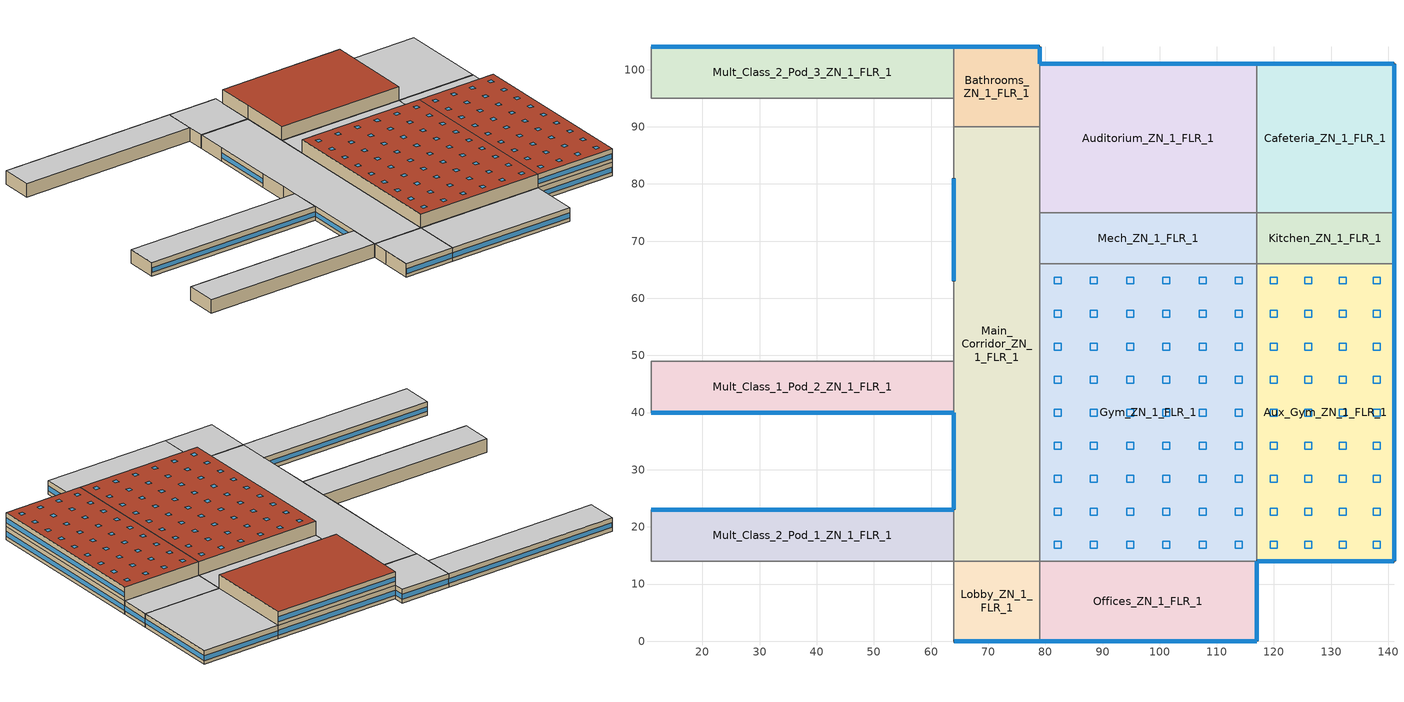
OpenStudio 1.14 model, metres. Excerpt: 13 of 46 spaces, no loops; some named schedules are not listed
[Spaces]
Kitchen_ZN_1_FLR_1
 floor ground: 141,75 141,66 117,66 117,75 z0
 wall outside: 141,66 141,75 z0:4
 wall to Cafeteria_ZN_1_FLR_1: 141,75 117,75 z0:4
 wall to Aux_Gym_ZN_1_FLR_1: 117,66 141,66 z0:4
 wall to Mech_ZN_1_FLR_1: 117,75 117,66 z0:4
 window: 141,66.05 141,74.95 z1.1:2.52
 ceiling to LIBRARY_MEDIA_CENTER_ZN_1_FLR_2: 141,66 141,75 117,75 117,66 z4
Gym_ZN_1_FLR_1
 floor ground: 117,66 117,14 79,14 79,66 z0
 wall to Aux_Gym_ZN_1_FLR_1: 117,14 117,66 z4:8; 117,14 117,66 z0:4
 wall to Main_Corridor_ZN_1_FLR_1: 79,66 79,14 z0:4
 wall to Offices_ZN_1_FLR_1: 79,14 117,14 z0:4
 wall to Offices_ZN_1_FLR_2: 79,14 117,14 z4:8
 wall to Mech_ZN_1_FLR_2: 117,66 79,66 z4:8
 wall to Mech_ZN_1_FLR_1: 117,66 79,66 z0:4
 wall to Main_Corridor_ZN_1_FLR_2: 79,66 79,14 z4:8
 roof outside: 117,14 117,66 79,66 79,14 z8
 skylight: 89.11,56.72 89.11,57.94 87.89,57.94 87.89,56.72 z8; 114.44,39.39 114.44,40.61 113.22,40.61 113.22,39.39 z8; 82.78,56.72 82.78,57.94 81.56,57.94 81.56,56.72 z8; 95.44,33.61 95.44,34.83 94.22,34.83 94.22,33.61 z8; 114.44,45.17 114.44,46.39 113.22,46.39 113.22,45.17 z8; 89.11,33.61 89.11,34.83 87.89,34.83 87.89,33.61 z8; 89.11,50.95 89.11,52.17 87.89,52.17 87.89,50.95 z8; 108.11,33.61 108.11,34.83 106.89,34.83 106.89,33.61 z8; 101.78,62.5 101.78,63.72 100.56,63.72 100.56,62.5 z8; 108.11,56.72 108.11,57.94 106.89,57.94 106.89,56.72 z8; 114.44,22.06 114.44,23.28 113.22,23.28 113.22,22.06 z8; 82.78,62.5 82.78,63.72 81.56,63.72 81.56,62.5 z8; 101.78,39.39 101.78,40.61 100.56,40.61 100.56,39.39 z8; 82.78,50.95 82.78,52.17 81.56,52.17 81.56,50.95 z8; 95.44,27.83 95.44,29.05 94.22,29.05 94.22,27.83 z8; 114.44,16.28 114.44,17.5 113.22,17.5 113.22,16.28 z8; 114.44,27.83 114.44,29.05 113.22,29.05 113.22,27.83 z8; 108.11,22.06 108.11,23.28 106.89,23.28 106.89,22.06 z8; 101.78,22.06 101.78,23.28 100.56,23.28 100.56,22.06 z8; 108.11,39.39 108.11,40.61 106.89,40.61 106.89,39.39 z8; 89.11,62.5 89.11,63.72 87.89,63.72 87.89,62.5 z8; 101.78,33.61 101.78,34.83 100.56,34.83 100.56,33.61 z8; 89.11,16.28 89.11,17.5 87.89,17.5 87.89,16.28 z8; 82.78,45.17 82.78,46.39 81.56,46.39 81.56,45.17 z8; 82.78,33.61 82.78,34.83 81.56,34.83 81.56,33.61 z8; 95.44,50.95 95.44,52.17 94.22,52.17 94.22,50.95 z8; 95.44,22.06 95.44,23.28 94.22,23.28 94.22,22.06 z8; 114.44,33.61 114.44,34.83 113.22,34.83 113.22,33.61 z8; 108.11,16.28 108.11,17.5 106.89,17.5 106.89,16.28 z8; 101.78,45.17 101.78,46.39 100.56,46.39 100.56,45.17 z8; 101.78,56.72 101.78,57.94 100.56,57.94 100.56,56.72 z8; 89.11,27.83 89.11,29.05 87.89,29.05 87.89,27.83 z8; 95.44,56.72 95.44,57.94 94.22,57.94 94.22,56.72 z8; 89.11,22.06 89.11,23.28 87.89,23.28 87.89,22.06 z8; 101.78,16.28 101.78,17.5 100.56,17.5 100.56,16.28 z8; 108.11,27.83 108.11,29.05 106.89,29.05 106.89,27.83 z8; 82.78,16.28 82.78,17.5 81.56,17.5 81.56,16.28 z8; 89.11,45.17 89.11,46.39 87.89,46.39 87.89,45.17 z8; 101.78,50.95 101.78,52.17 100.56,52.17 100.56,50.95 z8; 89.11,39.39 89.11,40.61 87.89,40.61 87.89,39.39 z8; 95.44,16.28 95.44,17.5 94.22,17.5 94.22,16.28 z8; 114.44,50.95 114.44,52.17 113.22,52.17 113.22,50.95 z8; 95.44,39.39 95.44,40.61 94.22,40.61 94.22,39.39 z8; 82.78,39.39 82.78,40.61 81.56,40.61 81.56,39.39 z8; 101.78,27.83 101.78,29.05 100.56,29.05 100.56,27.83 z8; 82.78,22.06 82.78,23.28 81.56,23.28 81.56,22.06 z8; 108.11,50.95 108.11,52.17 106.89,52.17 106.89,50.95 z8; 108.11,62.5 108.11,63.72 106.89,63.72 106.89,62.5 z8; 95.44,62.5 95.44,63.72 94.22,63.72 94.22,62.5 z8; 108.11,45.17 108.11,46.39 106.89,46.39 106.89,45.17 z8; 82.78,27.83 82.78,29.05 81.56,29.05 81.56,27.83 z8; 95.44,45.17 95.44,46.39 94.22,46.39 94.22,45.17 z8; 114.44,56.72 114.44,57.94 113.22,57.94 113.22,56.72 z8; 114.44,62.5 114.44,63.72 113.22,63.72 113.22,62.5 z8
Offices_ZN_1_FLR_1
 floor ground: 117,14 117,0 79,0 79,14 z0
 wall outside: 79,0 117,0 117,14 z0:4
 wall to Lobby_ZN_1_FLR_1: 79,14 79,0 z0:4
 window: 79.05,0 116.95,0 z1.1:2.5; 117,0.05 117,13.95 z1.1:2.51
 ceiling to Offices_ZN_1_FLR_2: 117,0 117,14 79,14 79,0 z4
Auditorium_ZN_1_FLR_1
 floor ground: 117,101 117,75 79,75 79,101 z0
 wall outside: 117,101 79,101 z4:8; 117,101 79,101 z0:4
 wall to LIBRARY_MEDIA_CENTER_ZN_1_FLR_2: 117,75 117,101 z4:8
 wall to Main_Corridor_ZN_1_FLR_1: 79,90 79,75 z0:4
 wall to Cafeteria_ZN_1_FLR_1: 117,75 117,101 z0:4
 wall to Bathrooms_ZN_1_FLR_2: 79,101 79,90 z4:8
 wall to Bathrooms_ZN_1_FLR_1: 79,101 79,90 z0:4
 wall to Main_Corridor_ZN_1_FLR_2: 79,90 79,75 z4:8
 wall to Mech_ZN_1_FLR_2: 79,75 117,75 z4:8
 wall to Mech_ZN_1_FLR_1: 79,75 117,75 z0:4
 window: 116.95,101 79.05,101 z5.1:6.5; 116.95,101 79.05,101 z1.1:2.5
 roof outside: 117,75 117,101 79,101 79,75 z8
Aux_Gym_ZN_1_FLR_1
 floor ground: 141,66 141,14 117,14 117,66 z0
 wall outside: 117,14 141,14 141,66 z0:4; 117,14 141,14 141,66 z4:8
 wall to LIBRARY_MEDIA_CENTER_ZN_1_FLR_2: 141,66 117,66 z4:8
 window: 117.05,14 140.95,14 z5.1:6.51; 141,14.05 141,65.95 z5.1:6.5; 141,14.05 141,65.95 z1.1:2.5; 117.05,14 140.95,14 z1.1:2.51
 roof outside: 141,14 141,66 117,66 117,14 z8
 skylight: 120.61,50.95 120.61,52.17 119.39,52.17 119.39,50.95 z8; 138.61,22.06 138.61,23.28 137.39,23.28 137.39,22.06 z8; 120.61,27.83 120.61,29.05 119.39,29.05 119.39,27.83 z8; 126.61,56.72 126.61,57.94 125.39,57.94 125.39,56.72 z8; 138.61,56.72 138.61,57.94 137.39,57.94 137.39,56.72 z8; 126.61,27.83 126.61,29.05 125.39,29.05 125.39,27.83 z8; 126.61,16.28 126.61,17.5 125.39,17.5 125.39,16.28 z8; 120.61,39.39 120.61,40.61 119.39,40.61 119.39,39.39 z8; 138.61,45.17 138.61,46.39 137.39,46.39 137.39,45.17 z8; 126.61,45.17 126.61,46.39 125.39,46.39 125.39,45.17 z8; 132.61,16.28 132.61,17.5 131.39,17.5 131.39,16.28 z8; 138.61,27.83 138.61,29.05 137.39,29.05 137.39,27.83 z8; 132.61,33.61 132.61,34.83 131.39,34.83 131.39,33.61 z8; 138.61,16.28 138.61,17.5 137.39,17.5 137.39,16.28 z8; 120.61,62.5 120.61,63.72 119.39,63.72 119.39,62.5 z8; 132.61,39.39 132.61,40.61 131.39,40.61 131.39,39.39 z8; 138.61,50.95 138.61,52.17 137.39,52.17 137.39,50.95 z8; 138.61,62.5 138.61,63.72 137.39,63.72 137.39,62.5 z8; 132.61,45.17 132.61,46.39 131.39,46.39 131.39,45.17 z8; 138.61,33.61 138.61,34.83 137.39,34.83 137.39,33.61 z8; 126.61,39.39 126.61,40.61 125.39,40.61 125.39,39.39 z8; 126.61,62.5 126.61,63.72 125.39,63.72 125.39,62.5 z8; 132.61,62.5 132.61,63.72 131.39,63.72 131.39,62.5 z8; 120.61,56.72 120.61,57.94 119.39,57.94 119.39,56.72 z8; 132.61,50.95 132.61,52.17 131.39,52.17 131.39,50.95 z8; 120.61,45.17 120.61,46.39 119.39,46.39 119.39,45.17 z8; 126.61,33.61 126.61,34.83 125.39,34.83 125.39,33.61 z8; 138.61,39.39 138.61,40.61 137.39,40.61 137.39,39.39 z8; 132.61,56.72 132.61,57.94 131.39,57.94 131.39,56.72 z8; 120.61,33.61 120.61,34.83 119.39,34.83 119.39,33.61 z8; 120.61,16.28 120.61,17.5 119.39,17.5 119.39,16.28 z8; 132.61,22.06 132.61,23.28 131.39,23.28 131.39,22.06 z8; 126.61,22.06 126.61,23.28 125.39,23.28 125.39,22.06 z8; 126.61,50.95 126.61,52.17 125.39,52.17 125.39,50.95 z8; 120.61,22.06 120.61,23.28 119.39,23.28 119.39,22.06 z8; 132.61,27.83 132.61,29.05 131.39,29.05 131.39,27.83 z8
Cafeteria_ZN_1_FLR_1
 floor ground: 141,101 141,75 117,75 117,101 z0
 wall outside: 141,75 141,101 117,101 z0:4
 window: 141,75.05 141,100.95 / 140.95,101 117.05,101 z1.1:2.51
 ceiling to LIBRARY_MEDIA_CENTER_ZN_1_FLR_2: 141,75 141,101 117,101 117,75 z4
Main_Corridor_ZN_1_FLR_1
 floor ground: 79,90 79,14 64,14 64,90 z0
 wall outside: 64,81 64,63 / 64,40 64,23 z0:4
 wall to Mult_Class_2_Pod_1_ZN_1_FLR_1: 64,23 64,14 z0:4
 wall to Mult_Class_2_Pod_2_ZN_1_FLR_1: 64,63 64,54 z0:4
 wall to Lobby_ZN_1_FLR_1: 64,14 79,14 z0:4
 wall to Mult_Class_1_Pod_3_ZN_1_FLR_1: 64,90 64,81 z0:4
 wall to Mech_ZN_1_FLR_1: 79,66 79,75 z0:4
 wall to Mult_Class_1_Pod_2_ZN_1_FLR_1: 64,49 64,40 z0:4
 wall to Corridor_Pod_2_ZN_1_FLR_1: 64,54 64,49 z0:4
 wall to Bathrooms_ZN_1_FLR_1: 79,90 64,90 z0:4
 window: 64,80.95 64,63.05 / 64,39.95 64,23.05 z1.1:2.51
 ceiling to Main_Corridor_ZN_1_FLR_2: 79,14 79,90 64,90 64,14 z4
Bathrooms_ZN_1_FLR_1
 floor ground: 79,104 79,90 64,90 64,104 z0
 wall outside: 79,101 79,104 64,104 z0:4
 wall to Corridor_Pod_3_ZN_1_FLR_1: 64,95 64,90 z0:4
 wall to Mult_Class_2_Pod_3_ZN_1_FLR_1: 64,104 64,95 z0:4
 window: 78.95,104 64.05,104 z1.1:2.51; 79,101.05 79,103.95 z1.1:2.55
 ceiling to Bathrooms_ZN_1_FLR_2: 79,90 79,104 64,104 64,90 z4
Mult_Class_2_Pod_1_ZN_1_FLR_1
 floor ground: 64,23 64,14 11,14 11,23 z0
 wall outside: 64,23 11,23 z0:4
 wall to Corner_Class_2_Pod_1_ZN_1_FLR_1: 11,23 11,14 z0:4
 wall to Corridor_Pod_1_ZN_1_FLR_1: 11,14 64,14 z0:4
 window: 63.95,23 11.05,23 z1.1:2.5
 ceiling to Mult_Class_2_Pod_1_ZN_1_FLR_2: 64,14 64,23 11,23 11,14 z4
Lobby_ZN_1_FLR_1
 floor ground: 79,14 79,0 64,0 64,14 z0
 wall outside: 64,0 79,0 z0:4
 wall to Corridor_Pod_1_ZN_1_FLR_1: 64,14 64,9 z0:4
 wall to Mult_Class_1_Pod_1_ZN_1_FLR_1: 64,9 64,0 z0:4
 window: 64.05,0 78.95,0 z1.1:2.51
 ceiling to Lobby_ZN_1_FLR_2: 79,0 79,14 64,14 64,0 z4
Mult_Class_2_Pod_3_ZN_1_FLR_1
 floor ground: 64,104 64,95 11,95 11,104 z0
 wall outside: 64,104 11,104 z0:4
 wall to Corner_Class_2_Pod_3_ZN_1_FLR_1: 11,104 11,95 z0:4
 wall to Corridor_Pod_3_ZN_1_FLR_1: 11,95 64,95 z0:4
 window: 63.95,104 11.05,104 z1.1:2.5
 ceiling to Mult_Class_2_Pod_3_ZN_1_FLR_2: 64,95 64,104 11,104 11,95 z4
Mech_ZN_1_FLR_1
 floor ground: 117,75 117,66 79,66 79,75 z0
 ceiling to Mech_ZN_1_FLR_2: 117,66 117,75 79,75 79,66 z4
Mult_Class_1_Pod_2_ZN_1_FLR_1
 floor ground: 64,49 64,40 11,40 11,49 z0
 wall outside: 11,40 64,40 z0:4
 wall to Corner_Class_1_Pod_2_ZN_1_FLR_1: 11,49 11,40 z0:4
 wall to Corridor_Pod_2_ZN_1_FLR_1: 64,49 11,49 z0:4
 window: 11.05,40 63.95,40 z1.1:2.5
 ceiling to Mult_Class_1_Pod_2_ZN_1_FLR_2: 64,40 64,49 11,49 11,40 z4
[Site]
Memphis International Ap_TN_USA: Latitude {deg}=35.07; Longitude {deg}=-89.98; Time Zone {hr}=-6; Elevation {m}=81; Terrain=City
[Building]
90.1-2013-SecondarySchool-ASHRAE 169-3A created: 2018-06-08 21:30:54 -0700: North Axis {deg}=0; Default Construction Set=90.1-2013 - SecSchl - ASHRAE 169-3A; Standards Building Type=SecondarySchool
[ClimateZones]
Climate Zone Institution Name 1=ASHRAE; Climate Zone Document Name 1=ANSI/ASHRAE Standard 169; Climate Zone Document Year 1=2006; Climate Zone Value 1=3A; Climate Zone Institution Name 2=CEC; Climate Zone Document Name 2=California Climate Zone Descriptions; Climate Zone Document Year 2=1995
[Site:GroundTemperature:BuildingSurface]
20.73, 20.71, 20.75, 20.82, 20.89, 23.14, 23.48, 23.56, 23.56, 21.26, 20.95, 20.81
[Site:WaterMainsTemperature]
Calculation Method=Correlation; Annual Average Outdoor Air Temperature {C}=16.975; Maximum Difference In Monthly Average Outdoor Air Temperatures {deltaC}=24.2
[SizingPeriod:DesignDay] Barometric Pressure {Pa}=100356; Sky Clearness=0; Rain Indicator=0; Snow Indicator=0; Day of Month=21; Daylight Saving Time Indicator=0; Humidity Indicating Type=Wetbulb; Dry-Bulb Temperature Range Modifier Type=DefaultMultipliers
Name | Maximum Dry-Bulb Temperature {C} | Daily Dry-Bulb Temperature Range {deltaC} | Humidity Indicating Conditions at Maximum Dry-Bulb | Wind Speed {m/s} | Wind Direction {deg} | Month | Day Type | Solar Model Indicator | ASHRAE Taub | ASHRAE Taud
Memphis International Ap Ann Clg .4% Condns DB=>MWB | 35.6 | 9.2 | 25.2 | 3.8 | 240 | 7 | SummerDesignDay | ASHRAETau | 0.512 | 1.892
Memphis International Ap Ann Htg 99.6% Condns DB | -8.3 | 0 | -8.3 | 4.1 | 0 | 1 | WinterDesignDay | ASHRAEClearSky
[Material:NoMass] Thermal Absorptance=0.9; Solar Absorptance=0.7
Name | Roughness | Thermal Resistance {m2-K/W} | Visible Absorptance
CP02 CARPET PAD | VeryRough | 0.21648 | 0.8
Typical Insulation R-10.94; Typical Insulation R-10.94 1 | Smooth | 1.92744 | 0.7
Typical Carpet Pad | Smooth | 0.21648 | 0.8
Typical Insulation R-10.81 | Smooth | 1.90342 | 0.7
Typical Insulation R-24.52 | Smooth | 4.31889 | 0.7
Typical Insulation R-0.58; Typical Insulation R-0.58 1 | Smooth | 0.101875 | 0.7
Typical Insulation R-1.15 | Smooth | 0.202527 | 0.7
Typical Insulation R-9.34 | Smooth | 1.64441 | 0.7
Typical Insulation R-23.61 | Smooth | 4.15799 | 0.7
Typical Insulation | Smooth | 0.0282222 | 0.7
[Material]
Name | Roughness | Thickness {m} | Conductivity {W/m-K} | Density {kg/m3} | Specific Heat {J/kg-K} | Thermal Absorptance | Solar Absorptance | Visible Absorptance
100mm Normalweight concrete floor | MediumSmooth | 0.1016 | 2.31 | 2322 | 832
G01 13mm gypsum board | Smooth | 0.0127 | 0.16 | 800 | 1090 | 0.9 | 0.7 | 0.5
4 in. Normalweight Concrete Floor | MediumRough | 0.1016 | 2.31 | 2322 | 832 | 0.9 | 0.7 | 0.7
25mm Stucco | Smooth | 0.0254 | 0.72 | 1856 | 840 | 0.9 | 0.7 | 0.7
5/8 in. Gypsum Board | MediumSmooth | 0.0159 | 0.16 | 800 | 1090 | 0.9 | 0.7 | 0.7
Roof Membrane - Highly Reflective | VeryRough | 0.0095 | 0.16 | 1121.29 | 1460 | 0.75 | 0.45 | 0.7
Metal Roof Surface; F08 Metal surface | Smooth | 0.0008 | 45.28 | 7824 | 500 | 0.9 | 0.7 | 0.7
8 in. Normalweight Concrete Floor | MediumRough | 0.2032 | 2.31 | 2322 | 832 | 0.9 | 0.7 | 0.7
8 in. Concrete Block Basement Wall | MediumRough | 0.2032 | 1.326 | 1842 | 912 | 0.9 | 0.7 | 0.7
G05 25mm wood | MediumSmooth | 0.0254 | 0.15 | 608 | 1630 | 0.9 | 0.5 | 0.5
Metal Siding | Smooth | 0.0015 | 44.96 | 7688.86 | 410 | 0.9 | 0.7 | 0.7
1/2IN Gypsum | Smooth | 0.0127 | 0.16 | 784.9 | 830 | 0.9 | 0.4 | 0.4
6 in. Normalweight Concrete Floor | MediumRough | 0.1524 | 2.31 | 2322 | 832 | 0.9 | 0.7 | 0.7
Std Wood 6inch | MediumSmooth | 0.15 | 0.12 | 540 | 1210 | 0.9 | 0.7 | 0.7
[Construction]
Typical Insulated Exterior Mass Floor R-13.51: Typical Insulation R-10.94, 4 in. Normalweight Concrete Floor, Typical Carpet Pad
Typical Insulated Steel Framed Exterior Wall R-12.99: 25mm Stucco, 5/8 in. Gypsum Board, Typical Insulation R-10.81, 5/8 in. Gypsum Board
Typical IEAD Roof - Highly Reflective R-25.64: Roof Membrane - Highly Reflective, Typical Insulation R-24.52, Metal Roof Surface
Typical Interior Floor: 100mm Normalweight concrete floor, CP02 CARPET PAD
Typical Interior Wall: G01 13mm gypsum board, G01 13mm gypsum board
Typical Interior Ceiling: CP02 CARPET PAD, 100mm Normalweight concrete floor
Typical Insulated Carpeted 8in Slab Floor: 8 in. Normalweight Concrete Floor, Typical Carpet Pad
Typical Insulated Basement Mass Wall: 8 in. Concrete Block Basement Wall
U 0.55 SHGC 0.25: Glass_2175_LayerAvg, Gap_1_W_0_0032, Glass_2022F_LayerAvg
Typical Insulated Metal Door R-1.43: F08 Metal surface, Typical Insulation R-0.58
Typical Overhead Door R-2.0: Typical Insulation R-1.15
Window_U_0.55_SHGC_0.35_Skylight_Frame_Width_0.709_in: Glass_2052_LayerAvg, Gap_1_W_0_0038, Glass_2027F_LayerAvg
Typical Interior Window: Clear 3mm
Typical Interior Door; Typical Interior Partition: G05 25mm wood
Typical Insulated Exterior Mass Floor R-13.51 1: Typical Insulation R-10.94 1, 4 in. Normalweight Concrete Floor, Typical Carpet Pad
Typical Insulated Metal Building Wall R-10.64: Metal Siding, Typical Insulation R-9.34, 1/2IN Gypsum
Typical Insulated Metal Building Roof R-24.39: Metal Roof Surface, Typical Insulation R-23.61
Typical Insulated Carpeted 6in Slab Floor: 6 in. Normalweight Concrete Floor, Typical Carpet Pad
Typical Insulated Metal Door R-1.43 1: F08 Metal surface, Typical Insulation R-0.58 1
Typical Overhead Door: Typical Insulation
InteriorFurnishings: Std Wood 6inch
[DefaultConstructionSet] Interior Partition Construction=Typical Interior Partition
Name | Default Exterior Surface Constructions | Default Interior Surface Constructions | Default Ground Contact Surface Constructions | Default Exterior SubSurface Constructions | Default Interior SubSurface Constructions
90.1-2013 - SecSchl - ASHRAE 169-3A | Default Surface Constructions 1 | Default Surface Constructions 2 | Default Surface Constructions 3 | Default Sub Surface Constructions 1 | Default Sub Surface Constructions 2
90.1-2013 - SecSchl - Office - ASHRAE 169-3A | Default Surface Constructions 4 | Default Surface Constructions 5 | Default Surface Constructions 6 | Default Sub Surface Constructions 3 | Default Sub Surface Constructions 4
[DefaultSurfaceConstructions]
Name | Floor Construction | Wall Construction | Roof Ceiling Construction
Default Surface Constructions 1 | Typical Insulated Exterior Mass Floor R-13.51 | Typical Insulated Steel Framed Exterior Wall R-12.99 | Typical IEAD Roof - Highly Reflective R-25.64
Default Surface Constructions 2; Default Surface Constructions 5 | Typical Interior Floor | Typical Interior Wall | Typical Interior Ceiling
Default Surface Constructions 3 | Typical Insulated Carpeted 8in Slab Floor | Typical Insulated Basement Mass Wall
Default Surface Constructions 4 | Typical Insulated Exterior Mass Floor R-13.51 1 | Typical Insulated Metal Building Wall R-10.64 | Typical Insulated Metal Building Roof R-24.39
Default Surface Constructions 6 | Typical Insulated Carpeted 6in Slab Floor | Typical Insulated Basement Mass Wall
[DefaultSubSurfaceConstructions]
Name | Fixed Window Construction | Operable Window Construction | Door Construction | Overhead Door Construction | Skylight Construction | Tubular Daylight Dome Construction | Tubular Daylight Diffuser Construction
Default Sub Surface Constructions 1 | U 0.55 SHGC 0.25 | U 0.55 SHGC 0.25 | Typical Insulated Metal Door R-1.43 | Typical Overhead Door R-2.0 | Window_U_0.55_SHGC_0.35_Skylight_Frame_Width_0.709_in | Typical Interior Window | Typical Interior Window
Default Sub Surface Constructions 2; Default Sub Surface Constructions 4 | Typical Interior Window | Typical Interior Window | Typical Interior Door
Default Sub Surface Constructions 3 | U 0.55 SHGC 0.25 | U 0.55 SHGC 0.25 | Typical Insulated Metal Door R-1.43 1 | Typical Overhead Door | Window_U_0.55_SHGC_0.35_Skylight_Frame_Width_0.709_in | Typical Interior Window | Typical Interior Window
[WindowMaterial:Glazing] Optical Data Type=SpectralAverage; Infrared Transmittance at Normal Incidence=0; Back Side Infrared Hemispherical Emissivity=0.84; Dirt Correction Factor for Solar and Visible Transmittance=1; Solar Diffusing=No
Name | Thickness {m} | Solar Transmittance at Normal Incidence | Front Side Solar Reflectance at Normal Incidence | Back Side Solar Reflectance at Normal Incidence | Visible Transmittance at Normal Incidence | Front Side Visible Reflectance at Normal Incidence | Back Side Visible Reflectance at Normal Incidence | Front Side Infrared Hemispherical Emissivity | Conductivity {W/m-K}
Glass_2175_LayerAvg | 0.0086 | 0.167758 | 0.217606 | 0.437978 | 0.416044 | 0.078729 | 0.10654 | 0.84 | 1
Glass_2022F_LayerAvg | 0.0039 | 0.355897 | 0.394095 | 0.265645 | 0.677694 | 0.042734 | 0.05547 | 0.046 | 1
Glass_2052_LayerAvg | 0.00837 | 0.507767 | 0.054228 | 0.0544931 | 0.586833 | 0.05805 | 0.058397 | 0.84 | 1
Glass_2027F_LayerAvg | 0.004 | 0.369744 | 0.470069 | 0.340935 | 0.765222 | 0.0546 | 0.073741 | 0.03675 | 1
Clear 3mm | 0.003 | 0.837 | 0.075 | 0.075 | 0.898 | 0.081 | 0.081 | 0.84 | 0.9
[WindowMaterial:Gas] Gas Type=Air
Name | Thickness {m}
Gap_1_W_0_0032 | 0.0032
Gap_1_W_0_0038 | 0.0038
[Space] Building Story=Building Story 1; Part of Total Floor Area=Yes
Name | Space Type | Thermal Zone
Kitchen_ZN_1_FLR_1 | SecondarySchool Kitchen | Kitchen_ZN_1_FLR_1 ZN
Gym_ZN_1_FLR_1 | SecondarySchool Gym | Gym_ZN_1_FLR_1 ZN
Offices_ZN_1_FLR_1 | SecondarySchool Office | Offices_ZN_1_FLR_1 ZN
Auditorium_ZN_1_FLR_1 | SecondarySchool Auditorium | Auditorium_ZN_1_FLR_1 ZN
Aux_Gym_ZN_1_FLR_1 | SecondarySchool Gym | Aux_Gym_ZN_1_FLR_1 ZN
Mult_Class_1_Pod_2_ZN_1_FLR_1 | SecondarySchool Classroom | Mult_Class_1_Pod_2_ZN_1_FLR_1 ZN
Mult_Class_2_Pod_1_ZN_1_FLR_1 | SecondarySchool Classroom | Mult_Class_2_Pod_1_ZN_1_FLR_1 ZN
Cafeteria_ZN_1_FLR_1 | SecondarySchool Cafeteria | Cafeteria_ZN_1_FLR_1 ZN
Mech_ZN_1_FLR_1 | SecondarySchool Mechanical | Mech_ZN_1_FLR_1 ZN
Main_Corridor_ZN_1_FLR_1 | SecondarySchool Corridor | Main_Corridor_ZN_1_FLR_1 ZN
Bathrooms_ZN_1_FLR_1 | SecondarySchool Restroom | Bathrooms_ZN_1_FLR_1 ZN
Lobby_ZN_1_FLR_1 | SecondarySchool Lobby | Lobby_ZN_1_FLR_1 ZN
Mult_Class_2_Pod_3_ZN_1_FLR_1 | SecondarySchool Classroom | Mult_Class_2_Pod_3_ZN_1_FLR_1 ZN
[SpaceType] Standards Building Type=SecondarySchool
Name | Default Construction Set | Default Schedule Set | Design Specification Outdoor Air Object | Standards Space Type
SecondarySchool Office | 90.1-2013 - SecSchl - Office - ASHRAE 169-3A | SecondarySchool Office Schedule Set | SecondarySchool Office Ventilation | Office
SecondarySchool Lobby |  | SecondarySchool Lobby Schedule Set | SecondarySchool Lobby Ventilation | Lobby
SecondarySchool Gym |  | SecondarySchool Gym Schedule Set | SecondarySchool Gym Ventilation | Gym
SecondarySchool Mechanical |  | SecondarySchool Mechanical Schedule Set | SecondarySchool Mechanical Ventilation | Mechanical
SecondarySchool Cafeteria |  | SecondarySchool Cafeteria Schedule Set | SecondarySchool Cafeteria Ventilation | Cafeteria
SecondarySchool Kitchen |  | SecondarySchool Kitchen Schedule Set | SecondarySchool Kitchen Ventilation | Kitchen
SecondarySchool Restroom |  | SecondarySchool Restroom Schedule Set | SecondarySchool Restroom Ventilation | Restroom
SecondarySchool Auditorium |  | SecondarySchool Auditorium Schedule Set | SecondarySchool Auditorium Ventilation | Auditorium
SecondarySchool Corridor |  | SecondarySchool Corridor Schedule Set | SecondarySchool Corridor Ventilation | Corridor
SecondarySchool Classroom |  | SecondarySchool Classroom Schedule Set | SecondarySchool Classroom Ventilation | Classroom
[People:Definition] Number of People Calculation Method=People/Area; Fraction Radiant=0.3
Name | People per Space Floor Area {person/m2}
SecondarySchool Auditorium People Definition | 1.61459
SecondarySchool Cafeteria People Definition | 1.07639
SecondarySchool Classroom People Definition | 0.376737
SecondarySchool Gym People Definition | 0.322917
SecondarySchool Kitchen People Definition | 0.163934
SecondarySchool Office People Definition | 0.0538196
[People] Work Efficiency Schedule=Work Efficiency Schedule; Clothing Insulation Schedule=Clothing Schedule; Air Velocity Schedule=Air Velocity Schedule
Name | People Definition | Space or SpaceType
SecondarySchool Auditorium People | SecondarySchool Auditorium People Definition | SecondarySchool Auditorium
SecondarySchool Cafeteria People | SecondarySchool Cafeteria People Definition | SecondarySchool Cafeteria
SecondarySchool Classroom People | SecondarySchool Classroom People Definition | SecondarySchool Classroom
SecondarySchool Gym People | SecondarySchool Gym People Definition | SecondarySchool Gym
SecondarySchool Kitchen People | SecondarySchool Kitchen People Definition | SecondarySchool Kitchen
SecondarySchool Office People | SecondarySchool Office People Definition | SecondarySchool Office
[Lights:Definition] Design Level Calculation Method=Watts/Area; Fraction Radiant=0.37; Fraction Visible=0.2
Name | Watts per Space Floor Area {W/m2}
SecondarySchool Auditorium Lights Definition | 6.78126
SecondarySchool Cafeteria Lights Definition | 6.99654
SecondarySchool Classroom Lights Definition | 13.3472
SecondarySchool Corridor Lights Definition | 7.10418
SecondarySchool Gym Lights Definition | 7.75002
SecondarySchool Kitchen Lights Definition | 13.0243
SecondarySchool Lobby Lights Definition | 9.68752
SecondarySchool Mechanical Lights Definition | 4.52084
SecondarySchool Office Lights Definition | 11.9479
SecondarySchool Restroom Lights Definition | 10.5486
[Lights] Fraction Replaceable=1
Name | Lights Definition | Space or SpaceType | Schedule
SecondarySchool Auditorium Lights | SecondarySchool Auditorium Lights Definition | SecondarySchool Auditorium
SecondarySchool Cafeteria Lights | SecondarySchool Cafeteria Lights Definition | SecondarySchool Cafeteria
SecondarySchool Classroom Lights | SecondarySchool Classroom Lights Definition | SecondarySchool Classroom | SchoolSecondary BLDG_LIGHT_CLASSROOM_SCH OccSensor Reduction
SecondarySchool Corridor Lights | SecondarySchool Corridor Lights Definition | SecondarySchool Corridor
SecondarySchool Gym Lights | SecondarySchool Gym Lights Definition | SecondarySchool Gym
SecondarySchool Kitchen Lights | SecondarySchool Kitchen Lights Definition | SecondarySchool Kitchen
SecondarySchool Lobby Lights | SecondarySchool Lobby Lights Definition | SecondarySchool Lobby
SecondarySchool Mechanical Lights | SecondarySchool Mechanical Lights Definition | SecondarySchool Mechanical
SecondarySchool Office Lights | SecondarySchool Office Lights Definition | SecondarySchool Office | SchoolSecondary BLDG_LIGHT_OFFICE_SCH OccSensor Reduction
SecondarySchool Restroom Lights | SecondarySchool Restroom Lights Definition | SecondarySchool Restroom | SchoolSecondary BLDG_LIGHT_BATH_SCH OccSensor Reduction
[ElectricEquipment:Definition]
Name | Design Level Calculation Method | Watts per Space Floor Area {W/m2} | Fraction Radiant | Fraction Latent | Fraction Lost | Design Level {W}
SecondarySchool Auditorium Elec Equip Definition; SecondarySchool Gym Elec Equip Definition | Watts/Area | 4.9514 | 0.5
SecondarySchool Cafeteria Elec Equip Definition | Watts/Area | 76.962 | 0.5
SecondarySchool Classroom Elec Equip Definition | Watts/Area | 9.99967 | 0.5
SecondarySchool Corridor Elec Equip Definition; SecondarySchool Lobby Elec Equip Definition; SecondarySchool Mechanical Elec Equip Definition; SecondarySchool Restroom Elec Equip Definition | Watts/Area | 3.98265 | 0.5
SecondarySchool Kitchen Elec Equip Definition | Watts/Area | 222.275 | 0.3 | 0.25 | 0.2
SecondarySchool Office Elec Equip Definition | Watts/Area | 10.7639 | 0.5
Kitchen Electric Equipment Definition1 | EquipmentLevel |  | 0.25 | 0 | 0 | 915
Kitchen Electric Equipment Definition2 | EquipmentLevel |  | 0.25 | 0 | 0 | 570
Elevator Lift Motor | EquipmentLevel |  | 0.5 |  |  | 16055
Elevator Fan | EquipmentLevel |  | 0.5 |  |  | 30.9576
Elevator Lights | EquipmentLevel |  | 0.5 |  |  | 32.3486
[ElectricEquipment]
Name | Electric Equipment Definition | Space or SpaceType | Schedule | Multiplier
SecondarySchool Auditorium Elec Equip | SecondarySchool Auditorium Elec Equip Definition | SecondarySchool Auditorium
SecondarySchool Cafeteria Elec Equip | SecondarySchool Cafeteria Elec Equip Definition | SecondarySchool Cafeteria
SecondarySchool Classroom Elec Equip | SecondarySchool Classroom Elec Equip Definition | SecondarySchool Classroom
SecondarySchool Corridor Elec Equip | SecondarySchool Corridor Elec Equip Definition | SecondarySchool Corridor
SecondarySchool Gym Elec Equip | SecondarySchool Gym Elec Equip Definition | SecondarySchool Gym
SecondarySchool Kitchen Elec Equip | SecondarySchool Kitchen Elec Equip Definition | SecondarySchool Kitchen
SecondarySchool Lobby Elec Equip | SecondarySchool Lobby Elec Equip Definition | SecondarySchool Lobby
SecondarySchool Mechanical Elec Equip | SecondarySchool Mechanical Elec Equip Definition | SecondarySchool Mechanical
SecondarySchool Office Elec Equip | SecondarySchool Office Elec Equip Definition | SecondarySchool Office
SecondarySchool Restroom Elec Equip | SecondarySchool Restroom Elec Equip Definition | SecondarySchool Restroom
Kitchen_Reach-in-Freezer | Kitchen Electric Equipment Definition1 | SecondarySchool Kitchen | SchoolSecondary ALWAYS_ON
Kitchen_Reach-in-Refrigerator | Kitchen Electric Equipment Definition2 | SecondarySchool Kitchen | SchoolSecondary ALWAYS_ON
2 Elevator Lift Motors | Elevator Lift Motor | Mech_ZN_1_FLR_1 | SchoolSecondary BLDG_ELEVATORS | 2
2 Elevator Fans | Elevator Fan | Mech_ZN_1_FLR_1 | SchoolSecondary ELEV_LIGHT_FAN_SCH_ADD_DF | 2
2 Elevator Lights | Elevator Lights | Mech_ZN_1_FLR_1 | SchoolSecondary ELEV_LIGHT_FAN_SCH_ADD_DF | 2
[DesignSpecification:OutdoorAir] Outdoor Air Method=Sum; Outdoor Air Flow per Person {m3/s-person}=0; Outdoor Air Flow Rate {m3/s}=0; Outdoor Air Flow Air Changes per Hour {1/hr}=0
Name | Outdoor Air Flow per Floor Area {m3/s-m2}
SecondarySchool Auditorium Ventilation | 0.0041148
SecondarySchool Cafeteria Ventilation | 0.0047244
SecondarySchool Classroom Ventilation | 0.0023876
SecondarySchool Corridor Ventilation; SecondarySchool Lobby Ventilation; SecondarySchool Restroom Ventilation | 0.0003048
SecondarySchool Gym Ventilation | 0.001524
SecondarySchool Kitchen Ventilation | 0.00149466
SecondarySchool Mechanical Ventilation | 0.0006096
SecondarySchool Office Ventilation | 0.0004318
[DefaultScheduleSet] People Activity Level Schedule=SchoolSecondary ACTIVITY_SCH; Infiltration Schedule=SchoolSecondary INFIL_SCH_PNNL
Name | Number of People Schedule | Lighting Schedule | Electric Equipment Schedule | Gas Equipment Schedule
SecondarySchool Auditorium Schedule Set | SchoolSecondary BLDG_OCC_SCH_Auditorium | SchoolSecondary BLDG_LIGHT_SCH | SchoolSecondary BLDG_EQUIP_SCH_2013
SecondarySchool Cafeteria Schedule Set | SchoolSecondary BLDG_OCC_SCH_Cafeteria | SchoolSecondary BLDG_LIGHT_SCH | SchoolSecondary KITCHEN_ELEC_EQUIP_SCH
SecondarySchool Classroom Schedule Set | SchoolSecondary BLDG_OCC_SCH | SchoolSecondary BLDG_LIGHT_CLASSROOM_SCH | SchoolSecondary BLDG_EQUIP_SCH_2013
SecondarySchool Corridor Schedule Set | SchoolSecondary BLDG_OCC_SCH | SchoolSecondary BLDG_LIGHT_CORRIDOR_SCH | SchoolSecondary BLDG_EQUIP_SCH_2013
SecondarySchool Gym Schedule Set | SchoolSecondary BLDG_OCC_SCH_Gym | SchoolSecondary BLDG_LIGHT_GYM_SCH | SchoolSecondary BLDG_EQUIP_SCH_2013
SecondarySchool Kitchen Schedule Set | SchoolSecondary BLDG_OCC_SCH | SchoolSecondary BLDG_LIGHT_SCH | SchoolSecondary KITCHEN_ELEC_EQUIP_SCH | SchoolSecondary KITCHEN_GAS_EQUIP_SCH
SecondarySchool Lobby Schedule Set | SchoolSecondary BLDG_OCC_SCH | SchoolSecondary BLDG_LIGHT_LOBBYFLR1_SCH | SchoolSecondary BLDG_EQUIP_SCH_2013
SecondarySchool Mechanical Schedule Set | SchoolSecondary BLDG_OCC_SCH | SchoolSecondary BLDG_LIGHT_SCH | SchoolSecondary BLDG_EQUIP_SCH_2013
SecondarySchool Office Schedule Set | SchoolSecondary BLDG_OCC_SCH_Offices | SchoolSecondary BLDG_LIGHT_OFFICE_SCH | SchoolSecondary BLDG_EQUIP_SCH_2013
SecondarySchool Restroom Schedule Set | SchoolSecondary BLDG_OCC_SCH | SchoolSecondary BLDG_LIGHT_BATH_SCH | SchoolSecondary BLDG_EQUIP_SCH_2013
[ThermostatSetpoint:DualSetpoint]
Name | Heating Setpoint Temperature Schedule | Cooling Setpoint Temperature Schedule
SecondarySchool Office Thermostat 1; SecondarySchool Classroom Thermostat 2; SecondarySchool Corridor Thermostat 4; SecondarySchool Lobby Thermostat 2; SecondarySchool Classroom Thermostat 14; SecondarySchool Classroom Thermostat 15 | SchoolSecondary HTGSETP_SCH_YES_OPTIMUM | SchoolSecondary CLGSETP_SCH_NO_SETBACK
SecondarySchool Cafeteria Thermostat 1; SecondarySchool Kitchen Thermostat 1; SecondarySchool Gym Thermostat 1; SecondarySchool Gym Thermostat 2; SecondarySchool Auditorium Thermostat 1 | SchoolSecondary HTGSETP_SCH_PSZ_AC | SchoolSecondary CLGSETP_SCH_NO_SETBACK
SecondarySchool Mechanical Thermostat 2; SecondarySchool Restroom Thermostat 2 | SchoolSecondary HTGSETP_SCH_Setback | SchoolSecondary CLGSETP_SCH_Setback
[GasEquipment:Definition]
SecondarySchool Kitchen Gas Equip Definition: Design Level Calculation Method=Watts/Area; Watts per Space Floor Area {W/m2}=1678.56; Fraction Latent=0.1; Fraction Radiant=0.2; Fraction Lost=0.7
[GasEquipment]
SecondarySchool Kitchen Gas Equip: Gas Equipment Definition=SecondarySchool Kitchen Gas Equip Definition; Space or SpaceType=SecondarySchool Kitchen
[SpaceInfiltration:DesignFlowRate] Schedule=SchoolSecondary INFIL_SCH_PNNL; Design Flow Rate Calculation Method=Flow/ExteriorArea; Constant Term Coefficient=0; Temperature Term Coefficient=0; Velocity Term Coefficient=0.224; Velocity Squared Term Coefficient=0
Name | Space or SpaceType | Flow per Exterior Surface Area {m3/s-m2}
Auditorium_ZN_1_FLR_1 Infiltration | Auditorium_ZN_1_FLR_1 | 0.000134017
Aux_Gym_ZN_1_FLR_1 Infiltration | Aux_Gym_ZN_1_FLR_1 | 0.000186584
Bathrooms_ZN_1_FLR_1 Infiltration | Bathrooms_ZN_1_FLR_1 | 0.000569573
Cafeteria_ZN_1_FLR_1 Infiltration | Cafeteria_ZN_1_FLR_1 | 0.000569573
Kitchen_ZN_1_FLR_1 Infiltration | Kitchen_ZN_1_FLR_1 | 0.000569573
Lobby_ZN_1_FLR_1 Infiltration | Lobby_ZN_1_FLR_1 | 0.000569573
Main_Corridor_ZN_1_FLR_1 Infiltration | Main_Corridor_ZN_1_FLR_1 | 0.000569573
Mult_Class_1_Pod_2_ZN_1_FLR_1 Infiltration | Mult_Class_1_Pod_2_ZN_1_FLR_1 | 0.000569573
Mult_Class_2_Pod_1_ZN_1_FLR_1 Infiltration | Mult_Class_2_Pod_1_ZN_1_FLR_1 | 0.000569573
Mult_Class_2_Pod_3_ZN_1_FLR_1 Infiltration | Mult_Class_2_Pod_3_ZN_1_FLR_1 | 0.000569573
Offices_ZN_1_FLR_1 Infiltration | Offices_ZN_1_FLR_1 | 0.000569573
[InternalMass:Definition]
Internal Mass Definition 1: Construction=InteriorFurnishings; Design Level Calculation Method=SurfaceArea/Area; Surface Area per Space Floor Area=2
[InternalMass] Internal Mass Definition=Internal Mass Definition 1
Name | Space or SpaceType
Mult_Class_2_Pod_1_ZN_1_FLR_1 Mass | Mult_Class_2_Pod_1_ZN_1_FLR_1
Mult_Class_1_Pod_2_ZN_1_FLR_1 Mass | Mult_Class_1_Pod_2_ZN_1_FLR_1
Mult_Class_2_Pod_3_ZN_1_FLR_1 Mass | Mult_Class_2_Pod_3_ZN_1_FLR_1
Main_Corridor_ZN_1_FLR_1 Mass | Main_Corridor_ZN_1_FLR_1
Lobby_ZN_1_FLR_1 Mass | Lobby_ZN_1_FLR_1
Bathrooms_ZN_1_FLR_1 Mass; Bathrooms_ZN_1_FLR_1 Mass 1 | Bathrooms_ZN_1_FLR_1
Offices_ZN_1_FLR_1 Mass | Offices_ZN_1_FLR_1
Mech_ZN_1_FLR_1 Mass | Mech_ZN_1_FLR_1
Gym_ZN_1_FLR_1 Mass | Gym_ZN_1_FLR_1
Aux_Gym_ZN_1_FLR_1 Mass | Aux_Gym_ZN_1_FLR_1
Auditorium_ZN_1_FLR_1 Mass | Auditorium_ZN_1_FLR_1
Kitchen_ZN_1_FLR_1 Mass; Kitchen_ZN_1_FLR_1 Mass 1; Kitchen_ZN_1_FLR_1 Mass 2; Kitchen_ZN_1_FLR_1 Mass 3 | Kitchen_ZN_1_FLR_1
Cafeteria_ZN_1_FLR_1 Mass | Cafeteria_ZN_1_FLR_1
[ThermalZone] Use Ideal Air Loads=No
Name | Primary Daylighting Control | Fraction of Zone Controlled by Primary Daylighting Control | Secondary Daylighting Control | Fraction of Zone Controlled by Secondary Daylighting Control | Thermostat
Offices_ZN_1_FLR_1 ZN | Offices_ZN_1_FLR_1 Daylt Sensor 1 | 0.233078 | Offices_ZN_1_FLR_1 Daylt Sensor 2 | 0.209452 | SecondarySchool Office Thermostat 1
Mult_Class_2_Pod_3_ZN_1_FLR_1 ZN | Mult_Class_2_Pod_3_ZN_1_FLR_1 Daylt Sensor 1 | 0.278073 | Mult_Class_2_Pod_3_ZN_1_FLR_1 Daylt Sensor 2 | 0.278073 | SecondarySchool Classroom Thermostat 2
Main_Corridor_ZN_1_FLR_1 ZN |  |  |  |  | SecondarySchool Corridor Thermostat 4
Lobby_ZN_1_FLR_1 ZN | Lobby_ZN_1_FLR_1 Daylt Sensor 1 | 0.179241 | Lobby_ZN_1_FLR_1 Daylt Sensor 2 | 0.179241 | SecondarySchool Lobby Thermostat 2
Cafeteria_ZN_1_FLR_1 ZN | Cafeteria_ZN_1_FLR_1 Daylt Sensor 1 | 0.190709 | Cafeteria_ZN_1_FLR_1 Daylt Sensor 2 | 0.170587 | SecondarySchool Cafeteria Thermostat 1
Kitchen_ZN_1_FLR_1 ZN |  |  |  |  | SecondarySchool Kitchen Thermostat 1
Gym_ZN_1_FLR_1 ZN | Gym_ZN_1_FLR_1 Daylt Sensor 1 | 1 |  |  | SecondarySchool Gym Thermostat 1
Aux_Gym_ZN_1_FLR_1 ZN | Aux_Gym_ZN_1_FLR_1 Daylt Sensor 1 | 1 |  |  | SecondarySchool Gym Thermostat 2
Auditorium_ZN_1_FLR_1 ZN | Auditorium_ZN_1_FLR_1 Daylt Sensor 1 | 0.250143 | Auditorium_ZN_1_FLR_1 Daylt Sensor 2 | 0.250143 | SecondarySchool Auditorium Thermostat 1
Mech_ZN_1_FLR_1 ZN |  |  |  |  | SecondarySchool Mechanical Thermostat 2
Mult_Class_1_Pod_2_ZN_1_FLR_1 ZN | Mult_Class_1_Pod_2_ZN_1_FLR_1 Daylt Sensor 1 | 0.278073 | Mult_Class_1_Pod_2_ZN_1_FLR_1 Daylt Sensor 2 | 0.278073 | SecondarySchool Classroom Thermostat 14
Mult_Class_2_Pod_1_ZN_1_FLR_1 ZN | Mult_Class_2_Pod_1_ZN_1_FLR_1 Daylt Sensor 1 | 0.278073 | Mult_Class_2_Pod_1_ZN_1_FLR_1 Daylt Sensor 2 | 0.278073 | SecondarySchool Classroom Thermostat 15
Bathrooms_ZN_1_FLR_1 ZN |  |  |  |  | SecondarySchool Restroom Thermostat 2
[Exterior:Lights:Definition]
Name | Design Level {W}
Occ Sensing Exterior Lights Def | 8427.85
NonDimming Exterior Lights Def | 353.47
[Exterior:Lights] Control Option=AstronomicalClock
Name | Exterior Lights Definition | Schedule
Occ Sensing Exterior Lights Def | Occ Sensing Exterior Lights Def | SchoolSecondary Exterior_lighting_schedule_b
NonDimming Exterior Lights Def | NonDimming Exterior Lights Def | SchoolSecondary Exterior_lighting_schedule_a
[BuildingStory]
Building Story 1: Nominal Z Coordinate {m}=0
[Daylighting:Control] Position Z-Coordinate {m}=0.762; Lighting Control Type=Stepped; Minimum Input Power Fraction for Continuous Dimming Control=0.3; Minimum Light Output Fraction for Continuous Dimming Control=0.2; Number of Stepped Control Steps=3; Probability Lighting will be Reset When Needed in Manual Stepped Control=1; Maximum Allowable Discomfort Glare Index=22
Name | Space | Position X-Coordinate {m} | Position Y-Coordinate {m} | Illuminance Setpoint {lux}
Auditorium_ZN_1_FLR_1 Daylt Sensor 1 | Auditorium_ZN_1_FLR_1 | 19 | 24.3476 | 375
Auditorium_ZN_1_FLR_1 Daylt Sensor 2 | Auditorium_ZN_1_FLR_1 | 19 | 22.6701 | 375
Aux_Gym_ZN_1_FLR_1 Daylt Sensor 1 | Aux_Gym_ZN_1_FLR_1 | 3 | 2.8889 | 500
Cafeteria_ZN_1_FLR_1 Daylt Sensor 1 | Cafeteria_ZN_1_FLR_1 | 22.3464 | 13 | 300
Cafeteria_ZN_1_FLR_1 Daylt Sensor 2 | Cafeteria_ZN_1_FLR_1 | 20.6678 | 13 | 300
Gym_ZN_1_FLR_1 Daylt Sensor 1 | Gym_ZN_1_FLR_1 | 3.1665 | 2.8889 | 500
Lobby_ZN_1_FLR_1 Daylt Sensor 1 | Lobby_ZN_1_FLR_1 | 7.5 | 1.65619 | 300
Lobby_ZN_1_FLR_1 Daylt Sensor 2 | Lobby_ZN_1_FLR_1 | 7.5 | 3.33748 | 300
Mult_Class_1_Pod_2_ZN_1_FLR_1 Daylt Sensor 1 | Mult_Class_1_Pod_2_ZN_1_FLR_1 | 26.5 | 1.65176 | 500
Mult_Class_1_Pod_2_ZN_1_FLR_1 Daylt Sensor 2 | Mult_Class_1_Pod_2_ZN_1_FLR_1 | 26.5 | 3.32854 | 500
Mult_Class_2_Pod_1_ZN_1_FLR_1 Daylt Sensor 1 | Mult_Class_2_Pod_1_ZN_1_FLR_1 | 26.5 | 7.34824 | 500
Mult_Class_2_Pod_1_ZN_1_FLR_1 Daylt Sensor 2 | Mult_Class_2_Pod_1_ZN_1_FLR_1 | 26.5 | 5.67146 | 500
Mult_Class_2_Pod_3_ZN_1_FLR_1 Daylt Sensor 1 | Mult_Class_2_Pod_3_ZN_1_FLR_1 | 26.5 | 7.34824 | 500
Mult_Class_2_Pod_3_ZN_1_FLR_1 Daylt Sensor 2 | Mult_Class_2_Pod_3_ZN_1_FLR_1 | 26.5 | 5.67146 | 500
Offices_ZN_1_FLR_1 Daylt Sensor 1 | Offices_ZN_1_FLR_1 | 19 | 1.65245 | 375
Offices_ZN_1_FLR_1 Daylt Sensor 2 | Offices_ZN_1_FLR_1 | 19 | 3.32993 | 375
[Schedule:Ruleset]
Name | Default Day Schedule | Summer Design Day Schedule | Winter Design Day Schedule
SchoolSecondary BLDG_OCC_SCH_Auditorium | SchoolSecondary BLDG_OCC_SCH_Auditorium Default | SchoolSecondary BLDG_OCC_SCH_Auditorium Summer Design Day 3 | SchoolSecondary BLDG_OCC_SCH_Auditorium Winter Design Day
SchoolSecondary BLDG_LIGHT_SCH | SchoolSecondary BLDG_LIGHT_SCH Default | SchoolSecondary BLDG_LIGHT_SCH Summer Design Day | SchoolSecondary BLDG_LIGHT_SCH Winter Design Day
SchoolSecondary HTGSETP_SCH_PSZ_AC | SchoolSecondary HTGSETP_SCH_PSZ_AC Default | SchoolSecondary HTGSETP_SCH_PSZ_AC Summer Design Day | SchoolSecondary HTGSETP_SCH_PSZ_AC Winter Design Day
SchoolSecondary BLDG_OCC_SCH_Cafeteria | SchoolSecondary BLDG_OCC_SCH_Cafeteria Default | SchoolSecondary BLDG_OCC_SCH_Cafeteria Summer Design Day 3 | SchoolSecondary BLDG_OCC_SCH_Cafeteria Winter Design Day
SchoolSecondary KITCHEN_ELEC_EQUIP_SCH | SchoolSecondary KITCHEN_ELEC_EQUIP_SCH Default | SchoolSecondary KITCHEN_ELEC_EQUIP_SCH Summer Design Day | SchoolSecondary KITCHEN_ELEC_EQUIP_SCH Winter Design Day
SchoolSecondary BLDG_OCC_SCH_Gym | SchoolSecondary BLDG_OCC_SCH_Gym Default | SchoolSecondary BLDG_OCC_SCH_Gym Summer Design Day 3 | SchoolSecondary BLDG_OCC_SCH_Gym Winter Design Day
SchoolSecondary BLDG_LIGHT_GYM_SCH | SchoolSecondary BLDG_LIGHT_GYM_SCH Default | SchoolSecondary BLDG_LIGHT_GYM_SCH Summer Design Day | SchoolSecondary BLDG_LIGHT_GYM_SCH Winter Design Day
SchoolSecondary KITCHEN_GAS_EQUIP_SCH | SchoolSecondary KITCHEN_GAS_EQUIP_SCH Default | SchoolSecondary KITCHEN_GAS_EQUIP_SCH Summer Design Day 3 | SchoolSecondary KITCHEN_GAS_EQUIP_SCH Winter Design Day
SchoolSecondary BLDG_LIGHT_LOBBYFLR1_SCH | SchoolSecondary BLDG_LIGHT_LOBBYFLR1_SCH Default | SchoolSecondary BLDG_LIGHT_LOBBYFLR1_SCH Summer Design Day | SchoolSecondary BLDG_LIGHT_LOBBYFLR1_SCH Winter Design Day
SchoolSecondary HTGSETP_SCH_Setback | SchoolSecondary HTGSETP_SCH_Setback Default | SchoolSecondary HTGSETP_SCH_Setback Summer Design Day | SchoolSecondary HTGSETP_SCH_Setback Winter Design Day
SchoolSecondary CLGSETP_SCH_Setback | SchoolSecondary CLGSETP_SCH_Setback Default | SchoolSecondary CLGSETP_SCH_Setback Summer Design Day | SchoolSecondary CLGSETP_SCH_Setback Winter Design Day
SchoolSecondary BLDG_OCC_SCH_Offices | SchoolSecondary BLDG_OCC_SCH_Offices Default | SchoolSecondary BLDG_OCC_SCH_Offices Summer Design Day 3 | SchoolSecondary BLDG_OCC_SCH_Offices Winter Design Day
SchoolSecondary BLDG_LIGHT_OFFICE_SCH | SchoolSecondary BLDG_LIGHT_OFFICE_SCH Default | SchoolSecondary BLDG_LIGHT_OFFICE_SCH Summer Design Day | SchoolSecondary BLDG_LIGHT_OFFICE_SCH Winter Design Day
SchoolSecondary BLDG_LIGHT_BATH_SCH | SchoolSecondary BLDG_LIGHT_BATH_SCH Default | SchoolSecondary BLDG_LIGHT_BATH_SCH Summer Design Day | SchoolSecondary BLDG_LIGHT_BATH_SCH Winter Design Day
SchoolSecondary ALWAYS_ON | SchoolSecondary ALWAYS_ON Default | SchoolSecondary ALWAYS_ON Summer Design Day | SchoolSecondary ALWAYS_ON Winter Design Day
SchoolSecondary BLDG_ELEVATORS | SchoolSecondary BLDG_ELEVATORS Default | SchoolSecondary BLDG_ELEVATORS Summer Design Day | SchoolSecondary BLDG_ELEVATORS Winter Design Day
SchoolSecondary ELEV_LIGHT_FAN_SCH_ADD_DF | SchoolSecondary ELEV_LIGHT_FAN_SCH_ADD_DF Default | SchoolSecondary ELEV_LIGHT_FAN_SCH_ADD_DF Summer Design Day | SchoolSecondary ELEV_LIGHT_FAN_SCH_ADD_DF Winter Design Day
SchoolSecondary BLDG_LIGHT_BATH_SCH OccSensor Reduction | SchoolSecondary BLDG_LIGHT_BATH_SCH Default 1 | SchoolSecondary BLDG_LIGHT_BATH_SCH Summer Design Day 1 | SchoolSecondary BLDG_LIGHT_BATH_SCH Winter Design Day 1
SchoolSecondary BLDG_LIGHT_OFFICE_SCH OccSensor Reduction | SchoolSecondary BLDG_LIGHT_OFFICE_SCH Default 1 | SchoolSecondary BLDG_LIGHT_OFFICE_SCH Summer Design Day 1 | SchoolSecondary BLDG_LIGHT_OFFICE_SCH Winter Design Day 1
[Schedule:Day]
SchoolSecondary BLDG_LIGHT_SCH Default; SchoolSecondary BLDG_LIGHT_GYM_SCH Default: 24, 0, 0.1773
SchoolSecondary BLDG_LIGHT_SCH Summer Design Day; SchoolSecondary BLDG_LIGHT_GYM_SCH Summer Design Day; SchoolSecondary ALWAYS_ON Default; SchoolSecondary ALWAYS_ON Winter Design Day; SchoolSecondary ALWAYS_ON Summer Design Day: 24, 0, 1
SchoolSecondary BLDG_LIGHT_SCH Winter Design Day; SchoolSecondary BLDG_OCC_SCH_Gym Default; SchoolSecondary BLDG_OCC_SCH_Gym Winter Design Day; SchoolSecondary BLDG_ELEVATORS Default; SchoolSecondary BLDG_ELEVATORS Winter Design Day; SchoolSecondary ELEV_LIGHT_FAN_SCH_ADD_DF Default; SchoolSecondary ELEV_LIGHT_FAN_SCH_ADD_DF Winter Design Day: 24, 0, 0
SchoolSecondary HTGSETP_SCH_PSZ_AC Default; SchoolSecondary HTGSETP_SCH_PSZ_AC Summer Design Day; SchoolSecondary HTGSETP_SCH_Setback Default; SchoolSecondary HTGSETP_SCH_Setback Summer Design Day: 24, 0, 15.6
SchoolSecondary HTGSETP_SCH_PSZ_AC Winter Design Day; SchoolSecondary HTGSETP_SCH_Setback Winter Design Day: 24, 0, 21
SchoolSecondary KITCHEN_ELEC_EQUIP_SCH Default; SchoolSecondary KITCHEN_ELEC_EQUIP_SCH Winter Design Day: 24, 0, 0.1
SchoolSecondary KITCHEN_ELEC_EQUIP_SCH Summer Design Day: 8, 0, 0.1, 10, 0, 0.15, 13, 0, 0.25, 15, 0, 0.15, 24, 0, 0.1
SchoolSecondary BLDG_OCC_SCH_Gym Summer Design Day 3: 8, 0, 0, 16, 0, 0.35, 21, 0, 0.95, 24, 0, 0
SchoolSecondary KITCHEN_GAS_EQUIP_SCH Default; SchoolSecondary KITCHEN_GAS_EQUIP_SCH Winter Design Day: 24, 0, 0.02
SchoolSecondary KITCHEN_GAS_EQUIP_SCH Summer Design Day 3: 8, 0, 0.02, 10, 0, 0.15, 13, 0, 0.2, 15, 0, 0.1, 24, 0, 0.02
SchoolSecondary CLGSETP_SCH_Setback Default; SchoolSecondary CLGSETP_SCH_Setback Winter Design Day: 24, 0, 29.44
SchoolSecondary CLGSETP_SCH_Setback Summer Design Day: 24, 0, 24
SchoolSecondary BLDG_ELEVATORS Summer Design Day; SchoolSecondary ELEV_LIGHT_FAN_SCH_ADD_DF Summer Design Day: 24, 0, 0.3
[Schedule:Rule] Date Specification Type=DateRange; Start Day=1
Name | Schedule Ruleset | Rule Order | Day Schedule | Apply Monday | Apply Tuesday | Apply Wednesday | Apply Thursday | Apply Friday | Start Month | End Month | End Day | Apply Sunday | Apply Saturday
Schedule Rule 7 | SchoolSecondary BLDG_LIGHT_SCH | 4 | SchoolSecondary BLDG_LIGHT_SCH Wkdy Day | Yes | Yes | Yes | Yes | Yes | 1 | 6 | 30
Schedule Rule 8 | SchoolSecondary BLDG_LIGHT_SCH | 3 | SchoolSecondary BLDG_LIGHT_SCH Wknd Day |  |  |  |  |  | 1 | 6 | 30 | Yes | Yes
Schedule Rule 9 | SchoolSecondary BLDG_LIGHT_SCH | 2 | SchoolSecondary BLDG_LIGHT_SCH Wkdy Day 1 | Yes | Yes | Yes | Yes | Yes | 7 | 9 | 1
Schedule Rule 10 | SchoolSecondary BLDG_LIGHT_SCH | 1 | SchoolSecondary BLDG_LIGHT_SCH Wknd Day 1 |  |  |  |  |  | 7 | 9 | 1 | Yes | Yes
Schedule Rule 11 | SchoolSecondary BLDG_LIGHT_SCH | 0 | SchoolSecondary BLDG_LIGHT_SCH Wkdy Day 2 | Yes | Yes | Yes | Yes | Yes | 9 | 12 | 31
Schedule Rule 19 | SchoolSecondary HTGSETP_SCH_PSZ_AC | 0 | SchoolSecondary HTGSETP_SCH_PSZ_AC Wkdy Day | Yes | Yes | Yes | Yes | Yes | 1 | 12 | 31
Schedule Rule 25 | SchoolSecondary KITCHEN_ELEC_EQUIP_SCH | 4 | SchoolSecondary KITCHEN_ELEC_EQUIP_SCH Wkdy Day | Yes | Yes | Yes | Yes | Yes | 1 | 6 | 30
Schedule Rule 26 | SchoolSecondary KITCHEN_ELEC_EQUIP_SCH | 3 | SchoolSecondary KITCHEN_ELEC_EQUIP_SCH Wknd Day |  |  |  |  |  | 1 | 6 | 30 | Yes | Yes
Schedule Rule 27 | SchoolSecondary KITCHEN_ELEC_EQUIP_SCH | 2 | SchoolSecondary KITCHEN_ELEC_EQUIP_SCH Wkdy Day 1 | Yes | Yes | Yes | Yes | Yes | 7 | 9 | 1
Schedule Rule 28 | SchoolSecondary KITCHEN_ELEC_EQUIP_SCH | 1 | SchoolSecondary KITCHEN_ELEC_EQUIP_SCH Wknd Day 1 |  |  |  |  |  | 7 | 9 | 1 | Yes | Yes
Schedule Rule 29 | SchoolSecondary KITCHEN_ELEC_EQUIP_SCH | 0 | SchoolSecondary KITCHEN_ELEC_EQUIP_SCH Wkdy Day 2 | Yes | Yes | Yes | Yes | Yes | 9 | 12 | 31
Schedule Rule 51 | SchoolSecondary BLDG_OCC_SCH_Gym | 4 | SchoolSecondary BLDG_OCC_SCH_Gym Wkdy|SmrDsn Day | Yes | Yes | Yes | Yes | Yes | 1 | 6 | 30
Schedule Rule 52 | SchoolSecondary BLDG_OCC_SCH_Gym | 3 | SchoolSecondary BLDG_OCC_SCH_Gym Wknd Day |  |  |  |  |  | 1 | 6 | 30 | Yes | Yes
Schedule Rule 53 | SchoolSecondary BLDG_OCC_SCH_Gym | 2 | SchoolSecondary BLDG_OCC_SCH_Gym Wkdy|SmrDsn Day 1 | Yes | Yes | Yes | Yes | Yes | 7 | 9 | 1
Schedule Rule 54 | SchoolSecondary BLDG_OCC_SCH_Gym | 1 | SchoolSecondary BLDG_OCC_SCH_Gym Wknd Day 1 |  |  |  |  |  | 7 | 9 | 1 | Yes | Yes
Schedule Rule 55 | SchoolSecondary BLDG_OCC_SCH_Gym | 0 | SchoolSecondary BLDG_OCC_SCH_Gym Wkdy|SmrDsn Day 2 | Yes | Yes | Yes | Yes | Yes | 9 | 12 | 31
Schedule Rule 61 | SchoolSecondary KITCHEN_GAS_EQUIP_SCH | 4 | SchoolSecondary KITCHEN_GAS_EQUIP_SCH Wkdy|SmrDsn Day | Yes | Yes | Yes | Yes | Yes | 1 | 6 | 30
Schedule Rule 62 | SchoolSecondary KITCHEN_GAS_EQUIP_SCH | 3 | SchoolSecondary KITCHEN_GAS_EQUIP_SCH Wknd Day |  |  |  |  |  | 1 | 6 | 30 | Yes | Yes
Schedule Rule 63 | SchoolSecondary KITCHEN_GAS_EQUIP_SCH | 2 | SchoolSecondary KITCHEN_GAS_EQUIP_SCH Wkdy|SmrDsn Day 1 | Yes | Yes | Yes | Yes | Yes | 7 | 9 | 1
Schedule Rule 64 | SchoolSecondary KITCHEN_GAS_EQUIP_SCH | 1 | SchoolSecondary KITCHEN_GAS_EQUIP_SCH Wknd Day 1 |  |  |  |  |  | 7 | 9 | 1 | Yes | Yes
Schedule Rule 65 | SchoolSecondary KITCHEN_GAS_EQUIP_SCH | 0 | SchoolSecondary KITCHEN_GAS_EQUIP_SCH Wkdy|SmrDsn Day 2 | Yes | Yes | Yes | Yes | Yes | 9 | 12 | 31
Schedule Rule 76 | SchoolSecondary HTGSETP_SCH_Setback | 0 | SchoolSecondary HTGSETP_SCH_Setback Default|SmrDsn|Wkdy Day | Yes | Yes | Yes | Yes | Yes | 1 | 12 | 31
Schedule Rule 77 | SchoolSecondary CLGSETP_SCH_Setback | 0 | SchoolSecondary CLGSETP_SCH_Setback Default|WntrDsn|Wkdy Day | Yes | Yes | Yes | Yes | Yes | 1 | 12 | 31
Schedule Rule 107 | SchoolSecondary BLDG_ELEVATORS | 0 | SchoolSecondary BLDG_ELEVATORS Wkdy Day | Yes | Yes | Yes | Yes | Yes | 1 | 12 | 31
Schedule Rule 108 | SchoolSecondary ELEV_LIGHT_FAN_SCH_ADD_DF | 0 | SchoolSecondary ELEV_LIGHT_FAN_SCH_ADD_DF Wkdy Day | Yes | Yes | Yes | Yes | Yes | 1 | 12 | 31
